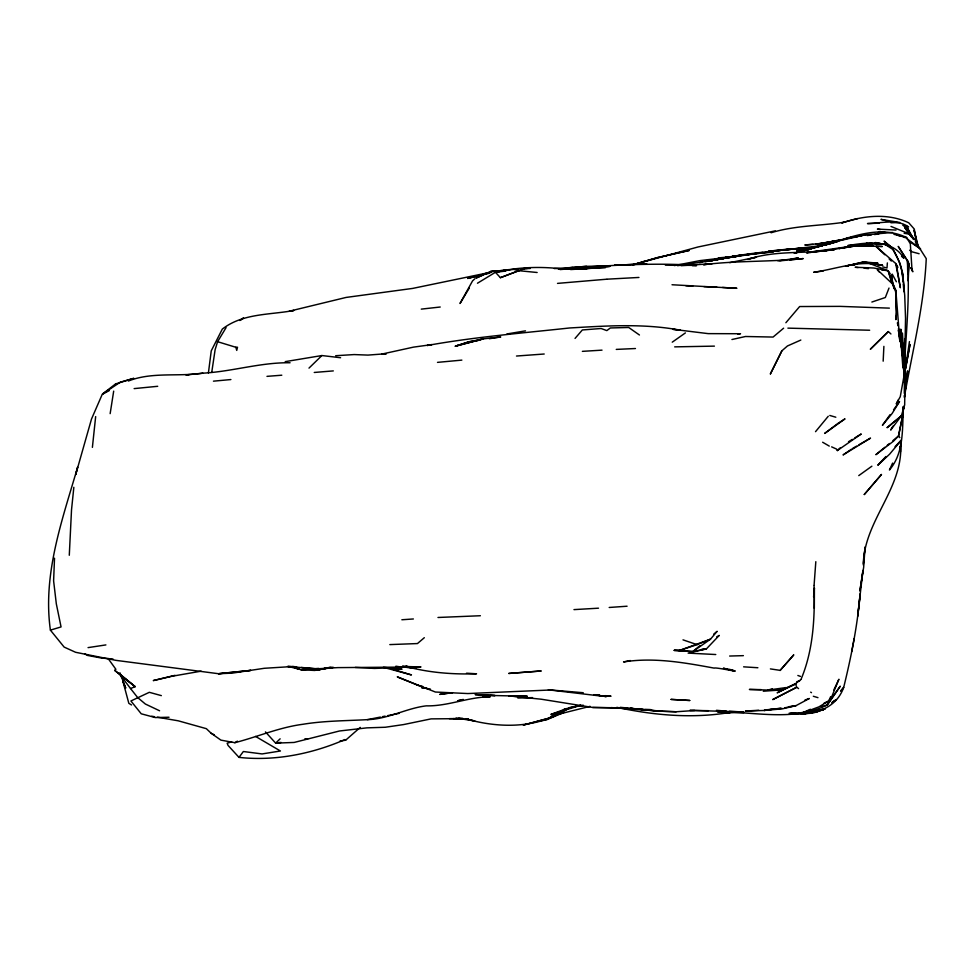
<?xml version="1.0" encoding="UTF-8"?>
<svg xmlns="http://www.w3.org/2000/svg" width="975" height="975" viewBox="0 0 975 975"><rect width="100%" height="100%" fill="white"/><g stroke="black" fill="none" stroke-linecap="round" stroke-linejoin="round"><path stroke-width="1.46" d="M903.533 369.001L903.569 352.316L900.815 329.355L903.118 351.512M814.32 608.327L814.405 587.962L813.589 597.017M900.644 443.735C903.557 488.572 863.679 520.942 863.302 564.988M900.51 451.949L900.656 442.894M904.288 382.407L905.543 318.362L904.715 295.388L902.521 272.61L899.901 263.043L893.051 249.6L884.837 244.238L871.016 243.47L806.995 252.513L834.576 249.478C805.923 254.341 776.112 249.856 748.178 259.252L756.454 257.193L729.727 262.653M69.286 555.263L71.516 509.901L73.844 487.293M903.459 406.624L903.35 409.658L903.52 408.074M54.515 558.188L53.613 580.881L56.318 603.83L61.059 626.925L50.395 630.13L64.155 647.095L75.599 652.287L115.915 660.355L218.558 673.725L232.282 673.128L264.274 668.289L291.696 666.583L288.807 666.412M908.2 280.885L908.932 263.445L908.225 273.646M883.167 361.177L883.886 346.369M904.3 393.352L904.971 338.569L904.763 383.053L904.337 370.951M899.888 446.648L899.742 449.56L900.205 446.513M902.996 414.095L903.496 406.514L903.094 413.583L898.499 436.032L893.502 441.175L875.879 454.691L884.922 447.232M904.3 366.929C906.263 331.549 909.967 296.083 907.457 260.691L898.219 246.382L908.517 262.519L907.457 260.691L907.749 273.683M903.557 406.49C901.96 428.257 904.654 452.022 889.444 469.999L892.612 463.088M796.063 685.986L796.246 683.243L777.148 692.811L795.112 684.182L781.731 689.91L763.279 691.226M887.36 262.921L887.006 268.003L882.802 266.894M814.101 585.024L815.819 561.685M896.476 313.28L895.611 290.075L896.476 313.28L895.842 319.642L896.5 313.036M92.393 447.367L95.66 416.581M904.288 372.365L905.239 362.31L904.386 369.793M863.399 563.501L863.996 557.493M864.301 554.495L865.057 546.987L863.667 567.304L859.889 590.96L862.948 570.387L857.695 616.2L860.133 593.897C857.5 625.499 851.224 656.687 843.68 687.448C835.587 710.361 810.639 715.967 789.116 713.225M904.593 395.777L907.567 370.89L904.386 397.337L904.837 394.388L904.593 395.777C912.661 350.196 924.142 305.065 926.25 258.643L915.342 241.52L917.914 246.614M208.418 372.901L211.246 350.842L222.3 329.111C242.653 313.17 269.722 314.998 293.877 310.489L289.161 311.257L346.088 297.436L412.644 288.417L490.925 272.196M904.227 376.508L909.443 341.579M211.77 372.158L215.134 349.623L217.596 341.701L226.078 327.624M110.151 413.644L113.685 391.133M905.653 368.197L910.004 344.467L906.153 365.235M851.675 651.702L854.149 638.71M904.203 375.57L905.872 366.685M892.844 440.7L898.499 436.032L903.094 413.583M801.036 679.319C813.467 649.838 814.954 617.151 814.04 585.536M726.326 711.994L717.503 711.799C753.699 711.506 793.028 721.902 826.922 705.108L830.615 696.759M889.005 288.064L885.337 297.509L871.869 302.043M781.877 350.829L770.408 373.888L781.877 350.829L787.459 345.967L800.828 340.056M833.808 690.007L838.914 679.234L831.931 696.26L828.055 702.146M898.316 399.908L896.269 403.894L900.278 396.654L904.532 372.938L901.997 348.258L904.532 372.938L903.252 350.025L900.815 329.355M892.942 426.185L890.675 430.06L901.314 415.911L904.666 404.93L905.007 381.786L903.91 358.849L904.227 367.928M469.377 287.881L460.017 303.493L472.534 280.922L474.837 278.777M827.714 704.401L840.255 686.193L826.873 705.291M890.114 414.594L882.412 425.319L892.149 413.449L899.535 401.505L893.539 409.841M231.672 741.902L227.138 743.182L228.028 745.4L238.997 757.38L243.36 751.518L262.068 753.931L280.422 750.994L255.56 736.418M785.874 322.737L799.646 306.54L840.084 306.369L889.371 308.137M901.156 440.432L889.614 454.167L877.793 465.233L885.922 456.519M815.527 431.669L828.25 416.264M575.043 338.423L582.343 329.964L601.124 328.502L606.828 330.61L610.338 327.966L628.692 327.478L639.442 334.998M840.694 690.873L843.68 687.448L840.84 691.031M895.05 446.696L901.144 440.152M887.701 332.195L870.322 349.269L888.31 331.524L890.931 333.974M308.99 368.111L321.896 355.546L340.592 357.727M265.444 731.896L275.657 743.133L280.13 738.806M114.721 670.386L135.172 686.693L119.182 673.457L130.516 688.508L135.172 686.693L114.721 670.386L115.867 669.277L108.054 658.442M831.638 446.867L836.623 449.122L837.33 450.584L840.377 447.696M340.007 741.049L345.638 740.208L360.25 727.387M424.32 637.699L417.458 643.561L389.817 644.597M783.62 328.185L773.078 337.058L745.497 336.497L731.932 339.519M681.488 650.045L674.176 650.374L692.798 651.568L699.757 645.779M713.663 634.201L717.137 631.3L710.495 639.186L692.798 651.568L674.176 650.374M887.189 445.356L889.456 443.491M796.465 682.951L800.792 679.612M858.756 475.617L871.882 466.196M672.25 342.176L685.388 332.914M837.33 450.584L861.23 433.985L854.868 437.848M239.887 320.495L243.531 317.972L239.984 320.373M851.467 449.207L843.058 454.935L870.517 438.104L859.048 444.71M822.205 709.069C813.479 715.553 801.365 712.92 791.237 713.395L809.762 713.091L802.413 713.042M831.663 702.743L836.392 699.575L832.54 701.951M796.807 687.229L772.846 699.538L796.807 687.229L798.562 688.594M477.47 283.225L495.434 272.281C518.005 266.979 541.503 266.236 564.464 269.21L559.687 269.063L578.224 269.088L605.658 267.467L564.927 269.258L587.182 268.515L570.631 269.563M157.365 717.198L178.267 720.818L206.347 728.666L211.185 733.273L220.898 740.122L234.853 742.694L237.388 741.134M848.518 441.712L852.333 439.396M852.674 448.39L856.489 446.184M716.649 636.894L719.233 635.42L706.388 648.899L688.131 653.116L715.772 654.53M568.949 708.033C539.004 728.508 500.663 728.678 466.879 719.148M565.756 709.057L550.4 716.808L563.867 712.445L545.854 720.111L540.382 720.72M109.322 390.573L102.241 394.351L91.516 418.994L75.709 474.581L77.622 467.208C62.217 520.004 42.51 574.238 50.395 630.13M128.347 381.054C151.747 371.67 178.254 376.874 202.837 373.181C232.184 371.609 260.63 362.298 290.075 362.761M771.103 232.757C794.54 225.53 819.841 225.895 844.082 222.251C864.947 215.463 888.371 213.135 908.749 222.8L914.282 229.052L917.438 245.919M810.396 709.252L800.804 713.566L818.89 706.887L828.214 701.244L824.107 703.097M482.369 275.352L476.007 278.082L490.437 271.55L517.384 269.088M697.101 644.646L710.495 639.186L678.966 650.642L697.101 644.646L683 639.856M234.853 742.694C257.68 736.795 279.35 727.338 302.993 724.267C324.2 720.769 345.857 720.83 367.319 719.66C388.013 719.111 406.1 708.289 426.246 705.851C448 706.363 468.427 696.93 490.254 696.772L482.735 696.906M564.927 709.203L550.887 714.419L580.101 705.498M500.407 277.68L526.5 267.772L500.407 277.68L495.434 272.281L505.574 271.074M815.843 712.225L825.203 708.922L805.033 713.615L799.11 713.225M780.597 708.179L764.047 710.47L745.534 711.031L758.708 710.263M805.009 699.965L809.311 698.514L796.027 705.632L782.474 708.837L764.047 710.47L771.31 709.373M479.152 340.263L469.072 341.811L455.301 346.21L483.442 338.861L468.853 341.774L455.301 346.21L483.442 338.861L500.76 336.96L489.243 338.727M632.604 264.859L657.357 257.644L689.191 250.465L657.357 257.644L632.604 264.859L697.954 246.992L775.259 230.868M772.285 688.813L767.971 690.068L749.385 689.447L761.146 689.618M796.77 681.696L799.658 680.855M552.35 715.784L590.07 706.339M642.208 261.946L643.853 261.471M794.747 253.086L819.804 246.346M824.497 245.103L838.013 241.337L795.466 252.842M506.903 333.962L525.476 330.854M842.193 222.727L857.598 218.583M821.303 706.607L826.922 705.108M823.534 245.286L832.711 243.007M841.73 222.873L844.082 222.251M836.574 241.934L823.948 245.139L828.652 244.079M794.15 253.183L810.981 248.942L806.288 250.112M875.331 263.713L877.671 263.14L863.813 261.922L845.569 266.187L848.482 265.907M174.976 675.334L153.294 680.587L171.551 676.345L201.155 671.166M489.279 273.244L467.598 278.436L491.242 272.366M496.507 271.513L509.328 270.063M845.569 266.187L863.813 261.922L882.594 265.358L878.182 265.322M457.714 700.745L463.332 699.441M822.595 245.444L796.794 250.794L822.254 245.59L808.58 248.576C840.925 243.104 874.148 222.044 906.616 237.51L910.333 243.823L912.052 270.648L911.052 267.906M564.184 709.142L581.039 705.291L569.68 707.509M825.849 244.713L810.396 248.235L822.254 245.59M457.58 700.818L463.003 699.636M630.35 660.538L623.549 661.94C653.811 657.113 684.499 662.634 714.248 668.131C715.187 666.827 747.667 674.237 729.507 669.338M789.677 259.716L798.367 257.936L786.094 259.752M737.319 256.327L723.974 258.302L738.697 255.56L709.532 260.947L738.697 255.56L773.553 251.806L741.463 255.182M325.382 668.326L314.742 670.459L300.922 669.727L294.523 667.619M851.858 237.413L858.89 235.999M495.3 272.305L508.852 269.6M325.553 668.277L315.851 670.215L333.474 667.363M882.594 265.358C859.523 259.569 836.44 269.063 813.662 272.269L823.217 271.013M367.319 719.66L380.36 717.076M382.31 716.686L385.125 716.125M387.611 715.638L399.202 713.347M692.798 651.568L706.388 648.899L701.988 649.106M836.879 240.618L818.561 244.055L840.767 239.899L815.819 244.25M781.95 708.338L766.021 709.837M784.765 707.801L796.027 705.632L788.763 706.741M495.312 271.586L499.395 270.818L495.166 271.513M830.249 250.051L852.65 246.029L859.962 245.627M325.882 668.314L315.851 670.215L330.403 667.522L327.454 667.741M709.532 260.947L736.759 256.291L699.965 260.618L674.322 265.59M851.894 237.425L854.795 236.888M878.012 232.562L882.363 231.757L885.251 232.428M285.224 361.64L321.896 355.546M699.672 262.677L702.487 262.19M705.303 261.69L723.621 258.448L704.767 260.983L723.097 258.424M724.388 257.851L727.289 257.339L723.06 257.985M488.621 272.939L485.794 273.402L488.707 273.037M497.079 271.538L509.62 269.99M677.54 265.688L714.261 260.167M723.974 258.302L736.759 256.291L718.331 257.887M822.547 245.359C789.689 249.88 756.527 251.794 723.84 257.9M731.299 712.213C693.383 718.855 654.286 715.431 616.846 707.338M88.055 647.619L105.897 644.914M723.474 257.973L740.927 255.377L723.194 257.936M681.037 265.688L712.055 263.713L703.45 264.737C736.515 260.471 770.006 262.068 803.181 258.582L790.055 259.862M740.293 255.901L755.138 253.719M716.381 258.923L719.111 258.521M801.669 712.567L804.485 712.164M807.312 711.762L814.381 710.763L811.456 710.97M716.564 258.911L719.477 258.497M452.059 692.677L439.774 694.395L452.497 692.725M786.338 687.546L767.971 690.068L781.731 689.91L774.382 689.8M851.175 237.754L846.812 238.351L865.118 234.853L892.491 232.477M854.088 237.352L857.001 236.949M867.177 235.56L871.553 234.963M874.465 234.561L878.828 233.963M756.966 253.317L732.018 256.669L756.758 253.329M331.147 667.339L328.319 667.729L332.438 667.424M458.798 718.075L463.113 718.624L431.072 718.88L403.662 724.559L385.296 727.253L366.795 727.862L339.458 730.994L294.145 742.45L275.657 743.133L280.02 742.536M777.904 260.825L784.729 259.959M275.657 743.133L281.117 742.438M806.544 252.988L811.042 252.428M813.613 252.111L819.78 251.343M822.693 250.989L827.056 250.441M829.969 250.075L834.344 249.539M822.047 251.075L827.519 250.392M816.026 710.617L823.314 709.8L805.033 713.615L799.122 713.188M421.273 309.124L440.225 307.015M583.221 705.425L577.748 706.022L583.416 705.425M185.835 374.924L202.837 373.181M779.842 260.849L785.667 260.288M134.136 388.611L157.706 386.295M823.278 243.226L804.85 244.981L813.077 244.433M873.295 263.555L877.671 263.14M766.959 252.074L769.872 251.806M777.172 251.123L780.098 250.843M606.669 279.216L557.517 283.384M437.507 362.371L461.857 360.116M586.499 266.333L568.059 267.881L586.499 266.333L610.228 265.907M213.452 381.164L230.892 379.555M186.786 374.851L189.162 374.632M504.136 270.38L490.437 271.55L500.699 271.074M560.089 269.575L568.852 268.832M571.777 268.576L582.002 267.808M737.697 333.962L740.537 333.73L708.216 333.633L673.079 329.331M314.255 372.462L333.316 370.902M266.979 376.362L281.799 375.204M859.536 244.688L847.848 245.578C866.678 242.385 892.174 238.997 903.788 258.058L901.595 256.181M865.386 244.25L872.686 243.689M306.808 669.289L300.922 669.727L337.862 667.619L420.993 666.949L402.407 666.425L416.301 668.18L406.185 666.291M311.232 668.96L318.606 668.399M558.395 269.039C604.329 265.736 650.179 262.385 696.235 265.395M516.494 356.033L544.208 354.01M609.192 607.474L627.083 606.218M401.858 619.759L413.376 618.967M490.084 695.443L527.317 696.272L508.743 695.882L541.283 699.221L592.702 707.46L625.06 707.899L657.589 711.092L676.175 711.762L694.639 710.495L740.817 711.848L729.373 711.287M584.927 267.625L609.789 266.053L591.313 266.943L597.188 267.016M554.336 268.588L572.8 267.442M579.711 268.954L591.935 268.198M335.68 355.717L354.157 354.571L367.965 355.095L386.405 353.706L381.664 354.12L413.51 347.124L431.876 344.602L427.172 345.491C474.277 336.984 522.015 333.158 569.558 327.978C606.438 325.857 643.89 323.286 680.428 330.208L672.969 329.331M582.367 351.353L602.014 350.147M524.477 268.661L530.217 268.491M724.352 712.628L731.677 712.201M573.97 609.619L598.516 608.181M723.657 712.737L730.763 712.323L723.901 712.701M583.245 692.725L550.741 689.983L467.805 693.554L435.386 692.031L397.264 676.857L418.397 685.474L422.784 686.437M804.716 248.381L787.154 249.32L812.236 247.857M809.104 248.15L812.029 247.991M607.12 279.179L638.93 277.448M437.982 617.48L480.37 615.737M623.293 264.859L614.506 265.261L646.73 263.798L626.23 264.725M616.261 349.403L635.456 348.526M879.206 223.178L867.482 223.567C881.108 223.421 896.5 218.546 908.615 226.907L902.789 225.31M890.931 222.788L899.73 222.495L880.973 219.363L886.787 220.947M517.883 698.039L532.545 697.612M790.652 249.49L768.727 251.087L800.853 248.284L782.401 249.722L789.738 249.563M517.701 268.759L513.581 268.868L516.555 268.832M523.197 268.6L527.317 268.478M729.641 656.041L743.389 655.651M674.676 346.868L714.407 346.125M169.028 717.234L155.281 717.563L141.241 713.797L130.918 700.976L149.321 692.311L161.35 695.626M724.169 712.932L744.096 712.347L736.625 712.225M235.84 347.271L237.51 347.234L236.742 350.403L235.84 347.271L217.596 341.701M558.699 269.063L568.669 268.905L563.903 268.954M869.663 330.232L787.898 328.136M449.341 718.648L463.113 718.624M592.702 707.46L627.924 708.13M665.364 265.176L696.321 265.395M692.396 265.663L696.528 265.688M850.261 265.103L854.673 265.139M708.423 710.69L689.861 710.385L694.639 710.495M732.725 712.237L744.157 712.42M672.019 284.749L736.893 288.295L722.572 287.442M790.298 713.213L796.014 713.371L793.065 713.213M402.407 666.425L407.197 666.583M558.748 269.027L564.464 269.21M873.527 246.188L857.391 245.627L839.048 248.552L871.016 243.47L857.391 245.627L882.326 246.492L876.464 246.297M525.488 697.174L508.743 695.882M657.589 711.092L676.175 711.762M703.974 286.662L716.844 287.137M611.264 707.606L662.378 711.25L629.862 708.411L643.719 709.581L630.788 708.362M644.731 709.337L650.557 709.568M884.837 244.238L866.239 243.348L869.103 244.128M609.338 266.663L605.048 266.443L607.998 266.65M726.509 711.153L716.467 710.3M453.278 718.624L468.561 719.379L465.831 719.002M896.013 230.051L877.402 229.101L880.376 229.576M355.29 667.424L374.461 668.423L388.196 667.936L402.053 669.167L383.382 667.327L411.45 674.932L392.511 669.179M685.864 285.785L692.774 286.15M466.525 673.201L476.543 673.786C452.839 674.542 429.024 672.738 406.075 666.498M743.608 666.839L757.88 667.741M548.34 689.812L550.741 689.983M395.618 666.437L414.984 668.033M395.862 666.461L413.912 667.863M548.815 689.873L597.212 695.602L611.033 696.211L605.292 695.662M287.527 666.449L319.422 669.082L301.275 667.448M113.002 659.039L101.449 658.04L87.494 655.432L84.886 653.945M238.997 757.38C275.023 761.317 311.89 753.931 345.004 739.55L345.638 740.208M595.237 694.712L599.54 695.126M620.246 707.326L627.425 708.008M630.289 708.289L638.905 709.105M518.468 270.66L537.14 272.5M858.146 267.564L855.185 267.272L873.783 268.015L887.725 270.611L868.676 263.079M864.057 268.174L868.493 268.637M881.814 270.002L887.725 270.611M875.184 242.543L879.998 243.128M414.265 667.79L405.893 666.303M770.396 668.899L779.159 670.215M904.13 233.293L910.077 234.219L915.354 240.106L918.56 246.943M427.196 688.46L421.492 687.57L430.414 689.106M455.995 718.039L474.825 720.964L466.525 718.953M593.751 694.663L606.279 696.638L594.738 694.663M292.5 666.339L296.741 667.034M151.783 716.235L154.574 716.723M903.727 236.949L906.616 237.51M896.854 235.121L901.668 236.243L893.892 234.305M723.694 668.289L734.894 671.068L723.462 668.241M288.173 666.437L299.678 669.325L294.218 667.485M919.108 253.732L912.088 251.842L909.626 250.209M829.786 415.46L835.819 417.215M813.321 696.26L817.964 697.661M797.855 675.468L800.475 676.418M901.363 236.182L904.922 237.595M416.337 684.645L418.397 685.474M890.992 226.432L910.077 234.219M829.262 446.087L822.632 442.236M159.583 710.775L145.348 704.023L137.609 697.503L130.516 688.508M211.185 733.273L214.305 734.821M131.515 704.974L128.834 703.328L122.85 681.098L125.726 688.118L119.937 672.774M810.652 692.14L811.493 692.664M909.785 241.776L920.619 248.966L906.104 238.058M890.65 246.785L884.093 241.142L892.649 248.211M889.151 245.456L892.527 248.369M901.534 256.12L903.788 258.058M897.914 267.333L895.696 263.494L875.989 246.395L884.764 254.767M889.139 258.96L891.333 261.044M879.182 271.964L877.293 269.636L893.466 284.858L895.842 290.465L899.901 341.591L898.389 329.952M898.499 436.032L899.815 437.653M891.028 280.824L888.262 271.123L890.224 273.707M904.849 227.663L911.662 237.096L903.813 224.628L904.849 227.663L909.748 234.683M903.813 224.628L912.417 237.937M892.868 285.699L891.345 275.279L892.04 276.413M895.696 263.494L900.352 287.747L896.403 264.712M913.685 239.484L906.092 225.627L913.477 239.277M892.198 274.109L896.366 281.738M911.211 267.698L912.819 271.793L911.284 267.711M893.051 249.6C901.119 262.129 903.849 276.815 903.959 291.549M888.262 271.123L896.22 292.963M120.851 674.846L121.741 677.576L120.888 674.712M918.474 247.15L914.026 230.124L917.304 245.822M891.345 275.279L893.929 288.637M898.463 330.428L901.522 347.307L898.475 328.417M897.987 325.54L897.5 322.664L897.817 325.589M903.252 350.025L903.569 352.316M901.168 344.382L904.227 370.013M903.082 281.604L902.362 273.012L902.96 281.288M903.313 284.468L903.922 291.623M901.156 344.248L902.85 367.234M903.142 350.135L902.35 332.999L902.557 350.293M902.716 411.657L902.838 417.507M903.338 357.386L903.459 369.172M864.277 494.52L881.449 474.508L864.277 494.52M793.662 654.981L780.073 670.471L793.662 654.981M901.314 415.911L887.189 427.598L901.314 415.911M115.611 383.906L102.533 393.985L120.278 382.188L133.782 378.324L115.611 383.906M837.744 423.577L824.655 433.436L844.996 418.86L837.744 423.577M548.791 718.222L523.417 725.083L548.791 718.222M851.504 237.339L833.296 242.153L865.118 234.853L851.504 237.339M307.673 738.806L304.846 739.208L307.673 738.806M762.621 252.537L759.793 252.927L762.584 252.549M250.648 670.41L218.558 673.725L250.648 670.41M540.991 670.995L508.84 673.445L540.991 670.995M517.847 269.417L515.007 269.636L517.847 269.417M494.947 695.553L475.349 694.614L494.947 695.553M689.727 700.477L671.105 699.404L689.727 700.477"/></g></svg>
